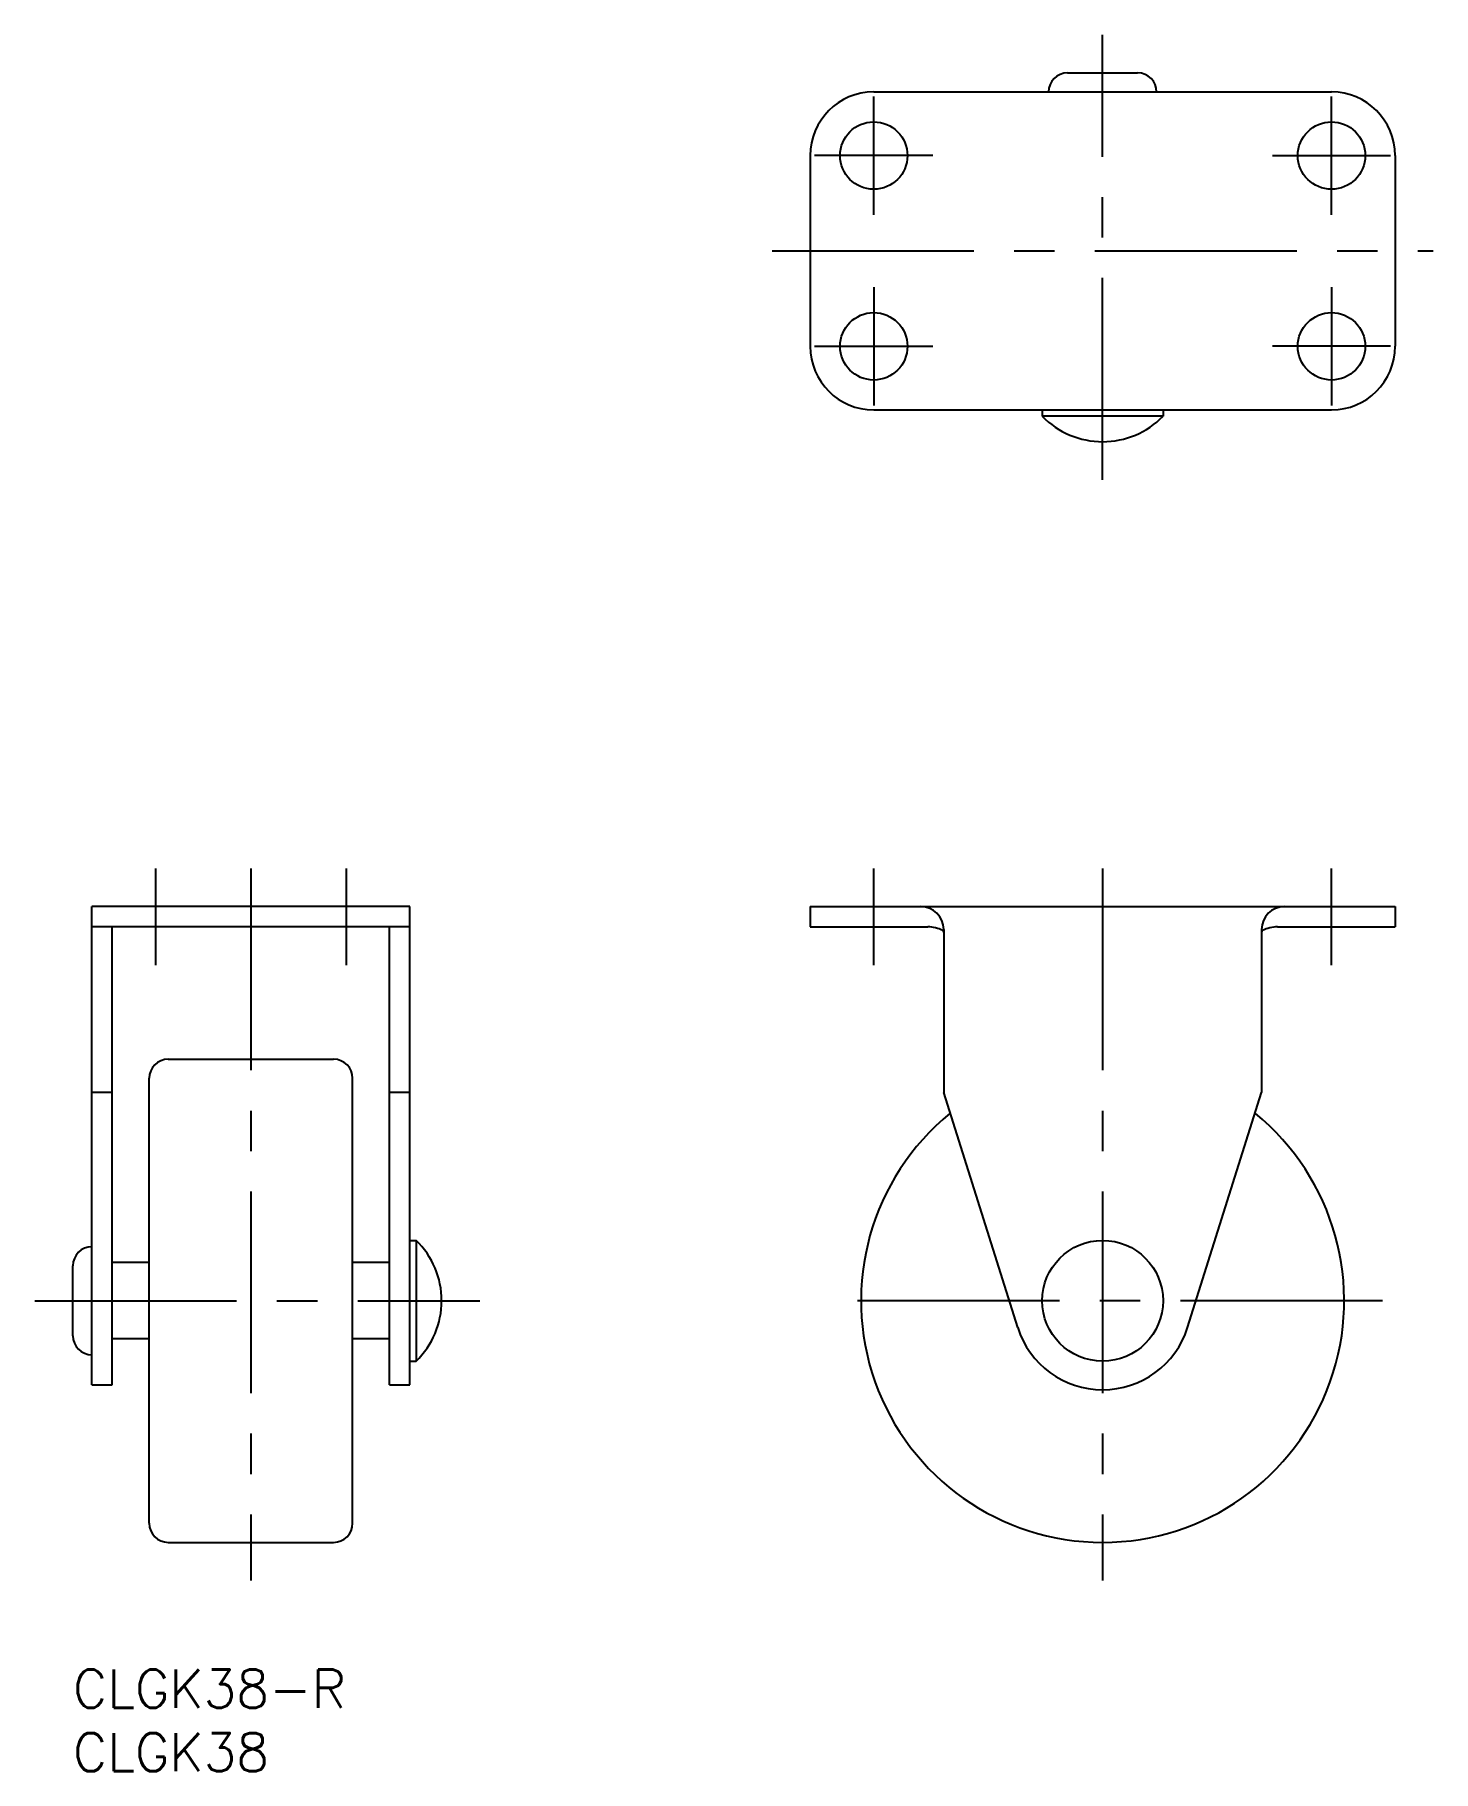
# Model space of a CAD drawing. Extents: x -3 to 107, y -8 to 129.
import ezdxf

# ---------------------------------------------------------------- set-up
doc = ezdxf.new("R2010")
doc.units = 0
doc.header["$LTSCALE"] = 0.5
doc.linetypes.add('CENTER', pattern=[50.8, 31.75, -6.35, 6.35, -6.35])
for name, color, linetype in [('MSM_CENTER', 1, 'CENTER'), ('MSM_CONTINUOUS', 7, 'CONTINUOUS'), ('MSM_PART_NUMBER', 7, 'CONTINUOUS')]:
    doc.layers.add(name, color=color, linetype=linetype)
doc.styles.get("Standard").update_dxf_attribs({"font": 'txt.shx', "height": 3, "bigfont": 'bigfont.shx'})

# ---------------------------------------------------------------- blocks, each defined once
blk = doc.blocks.new('*U18')
at = {"layer": 'MSM_PART_NUMBER'}
blk.add_text('CLGK38-R', height=3, dxfattribs=at).set_placement((0, -3))
blk = doc.blocks.new('*U19')
at = {"layer": 'MSM_PART_NUMBER'}
blk.add_text('CLGK38', height=3, dxfattribs=at).set_placement((0, -8))

msp = doc.modelspace()

# ---------------------------------------------------------------- linework, layer by layer
at = {"layer": 'MSM_CENTER'}
for p, q in [((80.98, 93.56), (80.98, 128.56)), ((62.98, 114.41), (62.98, 123.71)), ((98.98, 114.41), (98.98, 123.71)), ((67.63, 119.06), (58.33, 119.06)), ((94.33, 119.06), (103.63, 119.06)), ((54.98, 111.56), (106.98, 111.56)), ((62.98, 108.71), (62.98, 99.41)), ((98.98, 108.71), (98.98, 99.41)), ((58.33, 104.06), (67.63, 104.06)), ((103.63, 104.06), (94.33, 104.06)), ((6.5, 63), (6.5, 55.4)), ((14, 63), (14, 7)), ((21.5, 63), (21.5, 55.4)), ((62.98, 55.4), (62.98, 63)), ((80.98, 63), (80.98, 7)), ((98.98, 55.4), (98.98, 63)), ((-3, 29), (32, 29)), ((102.98, 29), (58.98, 29))]:
    msp.add_line(p, q, dxfattribs=at)
at = {"layer": 'MSM_CONTINUOUS'}
for p, q in [((78.23, 125.56), (83.73, 125.56)), ((62.98, 124.06), (98.98, 124.06)), ((57.98, 119.06), (57.98, 104.06)), ((103.98, 119.06), (103.98, 104.06)), ((62.98, 99.06), (98.98, 99.06)), ((76.23, 99.06), (76.23, 98.56)), ((85.73, 98.56), (76.23, 98.56)), ((85.73, 99.06), (85.73, 98.56)), ((1.5, 22.4), (1.5, 60)), ((26.5, 60), (1.5, 60)), ((26.5, 22.4), (26.5, 60)), ((57.98, 60), (103.98, 60)), ((57.98, 60), (57.98, 58.4)), ((103.98, 60), (103.98, 58.4)), ((26.5, 58.4), (1.5, 58.4)), ((3.1, 22.4), (3.1, 58.4)), ((24.9, 22.4), (24.9, 58.4)), ((57.98, 58.4), (67.23, 58.4)), ((68.48, 58.2), (68.48, 45.37)), ((93.48, 58.2), (93.48, 45.37)), ((94.74, 58.4), (103.98, 58.4)), ((7.5, 48), (20.5, 48)), ((6, 11.5), (6, 46.5)), ((22, 11.5), (22, 46.5)), ((3.1, 45.37), (1.5, 45.37)), ((26.5, 45.37), (24.9, 45.37)), ((74.31, 26.9), (68.48, 45.37)), ((87.66, 26.9), (93.48, 45.37)), ((26.5, 33.75), (27, 33.75)), ((27, 33.75), (27, 24.25)), ((0, 26.25), (0, 31.75)), ((6, 32), (3.1, 32)), ((24.9, 32), (22, 32)), ((6, 26), (3.1, 26)), ((24.9, 26), (22, 26)), ((26.5, 24.25), (27, 24.25)), ((1.5, 22.4), (3.1, 22.4)), ((24.9, 22.4), (26.5, 22.4)), ((7.5, 10), (20.5, 10))]:
    msp.add_line(p, q, dxfattribs=at)
for centre, radius in [((62.98, 119.06), 2.65), ((98.98, 119.06), 2.65), ((62.98, 104.06), 2.65), ((98.98, 104.06), 2.65), ((80.98, 29), 4.75)]:
    msp.add_circle(centre, radius, dxfattribs=at)
for centre, radius, start, end in [((78.23, 124.06), 1.5, 90, 180), ((83.73, 124.06), 1.5, 0, 90), ((62.98, 119.06), 5, 90, 180), ((98.98, 119.06), 5, 0, 90), ((62.98, 104.06), 5, 180, 270), ((98.98, 104.06), 5, 270, 0), ((80.98, 103.2), 6.64, 224.3327, 315.6673), ((66.68, 58.2), 1.8, 0, 90), ((95.28, 58.2), 1.8, 90, 180), ((67.23, 55.8), 2.6, 62.9598, 90), ((68.35, 58), 0.13, 0, 62.9598), ((93.61, 58), 0.13, 117.0402, 180), ((94.74, 55.8), 2.6, 90, 117.0402), ((7.5, 46.5), 1.5, 90, 180), ((20.5, 46.5), 1.5, 0, 90), ((80.98, 29), 19, 129.1183, 50.8817), ((1.5, 31.75), 1.5, 90, 180), ((22.36, 29), 6.64, 314.3327, 45.6673), ((1.5, 26.25), 1.5, 180, 270), ((80.98, 29), 7, 197.5, 342.5), ((7.5, 11.5), 1.5, 180, 270), ((20.5, 11.5), 1.5, 270, 0)]:
    msp.add_arc(centre, radius, start, end, dxfattribs=at)

# ---------------------------------------------------------------- block references
for name in ['*U18', '*U19']:
    msp.add_blockref(name, (0, 0), dxfattribs=at)

doc.saveas('drawing.dxf')
